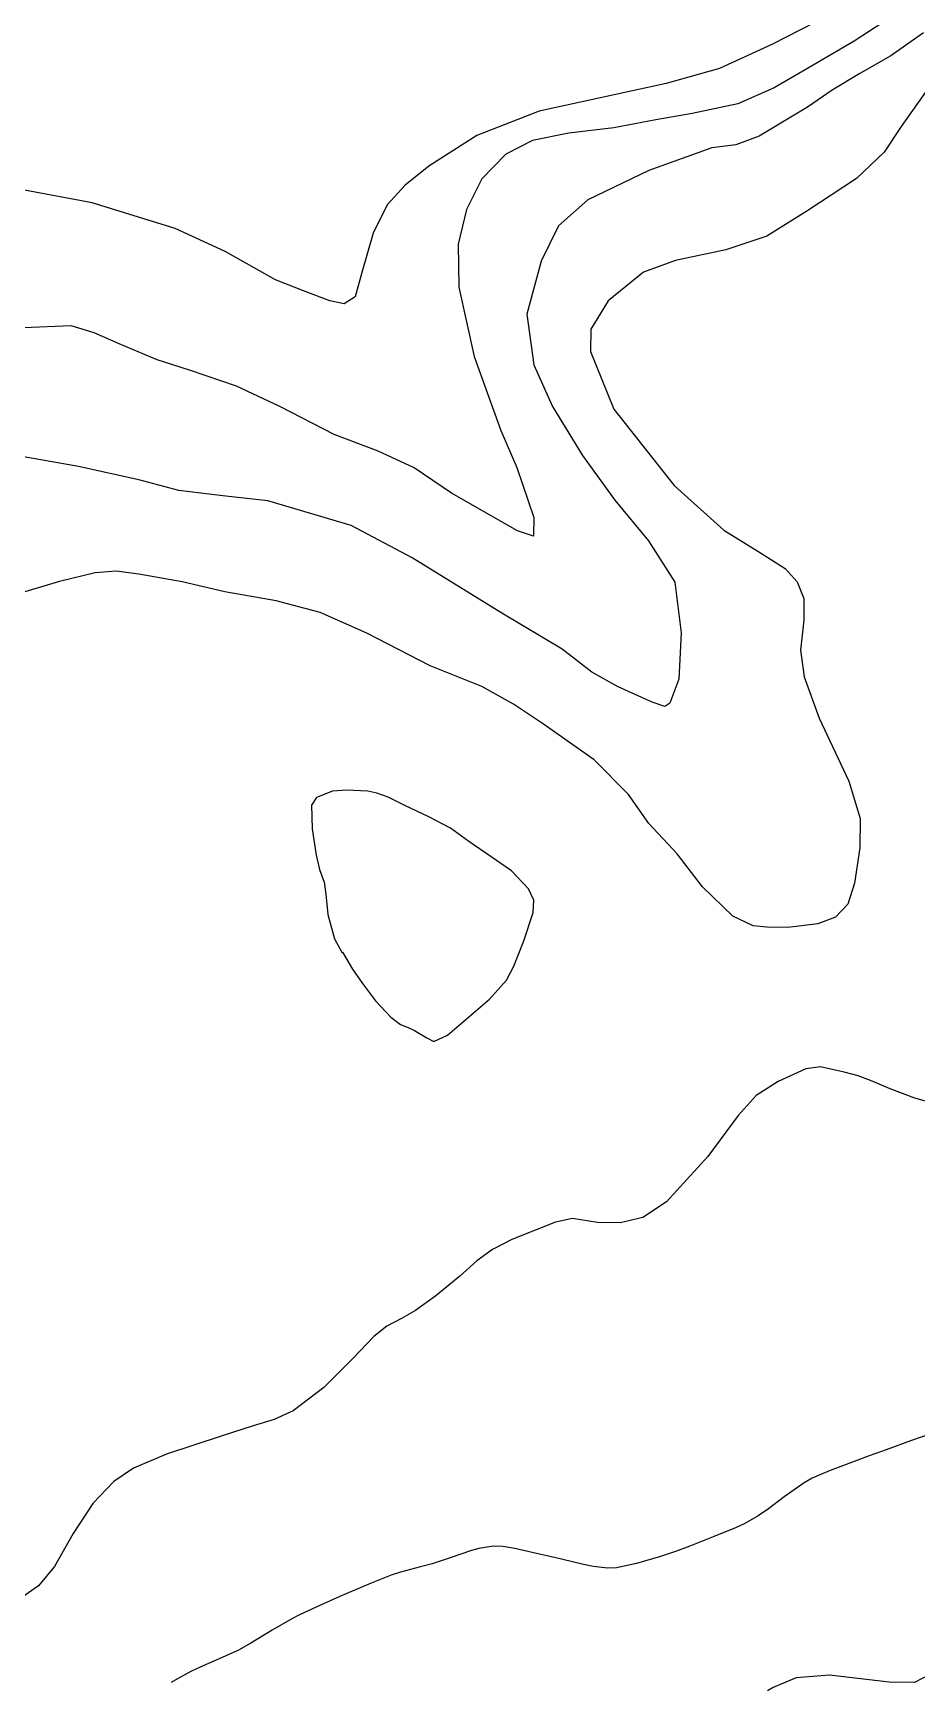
# Model space of a CAD drawing. Extents: x -717077 to -715000, y -984627 to -984000.
# Drawn here: x -716014 to -715854.8, y -984478.5 to -984180 of the extents above; entities that cross this region are included whole.
import ezdxf

# ---------------------------------------------------------------- set-up
doc = ezdxf.new("R2010")
doc.units = 0
doc.layers.add('contour_lines', color=1, linetype='CONTINUOUS')

msp = doc.modelspace()

# ---------------------------------------------------------------- linework, layer by layer
at = {"layer": 'contour_lines', "color": 1}
for p, q in [((-715870.834, -984176.876, 274), (-715880.832, -984181.975, 274)), ((-715860.95, -984178.023, 275), (-715866.084, -984181.425, 275)), ((-715853.61, -984179.882, 276), (-715859.523, -984184.03, 276)), ((-715880.832, -984181.975, 274), (-715890.371, -984186.32, 274)), ((-715866.084, -984181.425, 275), (-715874.206, -984186.142, 275)), ((-715890.371, -984186.32, 274), (-715899.954, -984189.023, 274)), ((-715874.206, -984186.142, 275), (-715880.541, -984189.785, 275)), ((-715859.523, -984184.03, 276), (-715865.062, -984187.204, 276)), ((-715899.954, -984189.023, 274), (-715922.869, -984193.995, 274)), ((-715865.062, -984187.204, 276), (-715870.048, -984190.239, 276)), ((-715880.541, -984189.785, 275), (-715887.062, -984192.684, 275)), ((-715870.048, -984190.239, 276), (-715874.498, -984193.318, 276)), ((-715852.816, -984190.013, 277), (-715857.664, -984196.776, 277)), ((-715922.869, -984193.995, 274), (-715934.063, -984198.404, 274)), ((-715895.296, -984194.45, 275), (-715901.809, -984195.55, 275)), ((-715887.062, -984192.684, 275), (-715895.296, -984194.45, 275)), ((-715874.498, -984193.318, 276), (-715883.213, -984198.503, 276)), ((-715934.063, -984198.404, 274), (-715942.712, -984203.895, 274)), ((-715917.486, -984197.992, 275), (-715924.024, -984199.309, 275)), ((-715909.418, -984197.026, 275), (-715917.486, -984197.992, 275)), ((-715901.809, -984195.55, 275), (-715909.418, -984197.026, 275)), ((-715857.664, -984196.776, 277), (-715860.719, -984201.377, 277)), ((-715924.024, -984199.309, 275), (-715928.847, -984201.74, 275)), ((-715891.754, -984200.643, 276), (-715903.095, -984204.677, 276)), ((-715887.422, -984200.05, 276), (-715891.754, -984200.643, 276)), ((-715883.213, -984198.503, 276), (-715887.422, -984200.05, 276)), ((-715860.719, -984201.377, 277), (-715865.711, -984206.171, 277)), ((-715942.712, -984203.895, 274), (-715946.961, -984207.372, 274)), ((-715928.847, -984201.74, 275), (-715933.163, -984206.216, 275)), ((-715946.961, -984207.372, 274), (-715950.208, -984210.884, 274)), ((-715933.163, -984206.216, 275), (-715935.941, -984211.746, 275)), ((-715903.095, -984204.677, 276), (-715914.083, -984209.972, 276)), ((-715865.711, -984206.171, 277), (-715874.625, -984212.038, 277)), ((-716003.377, -984210.509, 274), (-716015.564, -984208.26, 274)), ((-715914.083, -984209.972, 276), (-715919.372, -984214.641, 276)), ((-715988.389, -984215.171, 274), (-716003.377, -984210.509, 274)), ((-715950.208, -984210.884, 274), (-715952.755, -984216.005, 274)), ((-715935.941, -984211.746, 275), (-715937.45, -984217.956, 275)), ((-715874.625, -984212.038, 277), (-715881.87, -984216.515, 277)), ((-715979.39, -984219.298, 274), (-715988.389, -984215.171, 274)), ((-715952.755, -984216.005, 274), (-715954.793, -984223.066, 274)), ((-715919.372, -984214.641, 276), (-715922.465, -984221.053, 276)), ((-715970.362, -984224.402, 274), (-715979.39, -984219.298, 274)), ((-715937.45, -984217.956, 275), (-715937.335, -984225.723, 275)), ((-715889.23, -984219.015, 277), (-715898.283, -984220.887, 277)), ((-715881.87, -984216.515, 277), (-715889.23, -984219.015, 277)), ((-715922.465, -984221.053, 276), (-715925.073, -984230.575, 276)), ((-715898.283, -984220.887, 277), (-715904.079, -984222.989, 277)), ((-715965.265, -984226.376, 274), (-715970.362, -984224.402, 274)), ((-715954.793, -984223.066, 274), (-715956.007, -984227.479, 274)), ((-715904.079, -984222.989, 277), (-715910.43, -984228.202, 277)), ((-715960.553, -984228.198, 274), (-715965.265, -984226.376, 274)), ((-715958, -984228.736, 274), (-715960.553, -984228.198, 274)), ((-715956.007, -984227.479, 274), (-715958, -984228.736, 274)), ((-715937.335, -984225.723, 275), (-715934.579, -984238.207, 275)), ((-715910.43, -984228.202, 277), (-715913.556, -984233.251, 277)), ((-715925.073, -984230.575, 276), (-715923.783, -984239.718, 276)), ((-716007.147, -984232.68, 275), (-716015.707, -984233.063, 275)), ((-716003.017, -984233.916, 275), (-716007.147, -984232.68, 275)), ((-715998.489, -984235.897, 275), (-716003.017, -984233.916, 275)), ((-715913.556, -984233.251, 277), (-715913.601, -984237.268, 277)), ((-715991.623, -984238.78, 275), (-715998.489, -984235.897, 275)), ((-715913.601, -984237.268, 277), (-715909.371, -984247.678, 277)), ((-715985.812, -984240.64, 275), (-715991.623, -984238.78, 275)), ((-715934.579, -984238.207, 275), (-715929.736, -984251.54, 275)), ((-715923.783, -984239.718, 276), (-715920.474, -984247.202, 276)), ((-715977.334, -984243.537, 275), (-715985.812, -984240.64, 275)), ((-715969.568, -984247.215, 275), (-715977.334, -984243.537, 275)), ((-715959.771, -984252.236, 275), (-715969.568, -984247.215, 275)), ((-715920.474, -984247.202, 276), (-715915.058, -984256.015, 276)), ((-715909.371, -984247.678, 277), (-715898.543, -984261.407, 277)), ((-715929.736, -984251.54, 275), (-715926.897, -984258.185, 275)), ((-715951.861, -984255.254, 275), (-715959.771, -984252.236, 275)), ((-716005.832, -984257.988, 276), (-716018.05, -984255.823, 276)), ((-715994.971, -984260.421, 276), (-716005.832, -984257.988, 276)), ((-715945.384, -984258.253, 275), (-715951.861, -984255.254, 275)), ((-715915.058, -984256.015, 276), (-715909.238, -984264.047, 276)), ((-715987.764, -984262.307, 276), (-715994.971, -984260.421, 276)), ((-715938.616, -984262.794, 275), (-715945.384, -984258.253, 275)), ((-715926.897, -984258.185, 275), (-715923.804, -984267.197, 275)), ((-715979.849, -984263.272, 276), (-715987.764, -984262.307, 276)), ((-715971.733, -984264.214, 276), (-715979.849, -984263.272, 276)), ((-715926.758, -984269.567, 275), (-715938.616, -984262.794, 275)), ((-715909.238, -984264.047, 276), (-715903.165, -984271.378, 276)), ((-715898.543, -984261.407, 277), (-715889.608, -984269.495, 277)), ((-715956.704, -984268.621, 276), (-715971.733, -984264.214, 276)), ((-715945.734, -984274.481, 276), (-715956.704, -984268.621, 276)), ((-715923.843, -984270.577, 275), (-715926.758, -984269.567, 275)), ((-715923.804, -984267.197, 275), (-715923.843, -984270.577, 275)), ((-715889.608, -984269.495, 277), (-715883.443, -984273.276, 277)), ((-715903.165, -984271.378, 276), (-715898.426, -984278.861, 276)), ((-715929.598, -984284.443, 276), (-715945.734, -984274.481, 276)), ((-715883.443, -984273.276, 277), (-715878.563, -984276.397, 277)), ((-716009.25, -984278.741, 277), (-716015.475, -984280.554, 277)), ((-716002.846, -984277.133, 277), (-716009.25, -984278.741, 277)), ((-715999.022, -984276.844, 277), (-716002.846, -984277.133, 277)), ((-715994.977, -984277.385, 277), (-715999.022, -984276.844, 277)), ((-715987.144, -984278.775, 277), (-715994.977, -984277.385, 277)), ((-715979.491, -984280.592, 277), (-715987.144, -984278.775, 277)), ((-715898.426, -984278.861, 276), (-715897.284, -984287.953, 276)), ((-715878.563, -984276.397, 277), (-715876.356, -984278.796, 277)), ((-715876.356, -984278.796, 277), (-715875.174, -984281.761, 277)), ((-715970.209, -984282.189, 277), (-715979.491, -984280.592, 277)), ((-715875.174, -984281.761, 277), (-715875.183, -984285.712, 277)), ((-715962.283, -984284.291, 277), (-715970.209, -984282.189, 277)), ((-715953.9, -984288.007, 277), (-715962.283, -984284.291, 277)), ((-715918.685, -984290.879, 276), (-715929.598, -984284.443, 276)), ((-715942.509, -984293.89, 277), (-715953.9, -984288.007, 277)), ((-715897.284, -984287.953, 276), (-715897.718, -984296.321, 276)), ((-715875.183, -984285.712, 277), (-715875.752, -984291.103, 277)), ((-715913.355, -984295.046, 276), (-715918.685, -984290.879, 276)), ((-715933.201, -984297.643, 277), (-715942.509, -984293.89, 277)), ((-715875.752, -984291.103, 277), (-715875.144, -984295.914, 277)), ((-715908.608, -984297.667, 276), (-715913.355, -984295.046, 276)), ((-715897.718, -984296.321, 276), (-715899.3, -984300.622, 276)), ((-715875.144, -984295.914, 277), (-715872.432, -984303.32, 277)), ((-715927.496, -984300.798, 277), (-715933.201, -984297.643, 277)), ((-715902.522, -984300.471, 276), (-715908.608, -984297.667, 276)), ((-715922.058, -984304.422, 277), (-715927.496, -984300.798, 277)), ((-715900.204, -984301.206, 276), (-715902.522, -984300.471, 276)), ((-715899.3, -984300.622, 276), (-715900.204, -984301.206, 276)), ((-715912.951, -984310.864, 277), (-715922.058, -984304.422, 277)), ((-715872.432, -984303.32, 277), (-715867.074, -984314.668, 277)), ((-715906.764, -984317.089, 277), (-715912.951, -984310.864, 277)), ((-715867.074, -984314.668, 277), (-715865.022, -984321.429, 277)), ((-715962.96, -984317.642, 278), (-715963.842, -984319.012, 278)), ((-715960.087, -984316.507, 278), (-715962.96, -984317.642, 278)), ((-715957.547, -984316.296, 278), (-715960.087, -984316.507, 278)), ((-715953.729, -984316.476, 278), (-715957.547, -984316.296, 278)), ((-715952.101, -984316.824, 278), (-715953.729, -984316.476, 278)), ((-715950.062, -984317.569, 278), (-715952.101, -984316.824, 278)), ((-715947.061, -984319.072, 278), (-715950.062, -984317.569, 278)), ((-715903.087, -984322.317, 277), (-715906.764, -984317.089, 277)), ((-715963.842, -984319.012, 278), (-715963.739, -984323.243, 278)), ((-715942.72, -984321.102, 278), (-715947.061, -984319.072, 278)), ((-715963.739, -984323.243, 278), (-715963.01, -984328.033, 278)), ((-715938.837, -984323.149, 278), (-715942.72, -984321.102, 278)), ((-715935.507, -984325.518, 278), (-715938.837, -984323.149, 278)), ((-715898.008, -984327.752, 277), (-715903.087, -984322.317, 277)), ((-715865.022, -984321.429, 277), (-715865.119, -984326.669, 277)), ((-715931.488, -984328.314, 278), (-715935.507, -984325.518, 278)), ((-715865.119, -984326.669, 277), (-715866.063, -984333.06, 277)), ((-715963.01, -984328.033, 278), (-715962.408, -984330.59, 278)), ((-715927.834, -984330.805, 278), (-715931.488, -984328.314, 278)), ((-715893.414, -984333.721, 277), (-715898.008, -984327.752, 277)), ((-715962.408, -984330.59, 278), (-715961.585, -984332.87, 278)), ((-715924.758, -984334.043, 278), (-715927.834, -984330.805, 278)), ((-715961.585, -984332.87, 278), (-715961.252, -984335.028, 278)), ((-715961.252, -984335.028, 278), (-715960.882, -984338.676, 278)), ((-715923.779, -984336.094, 278), (-715924.758, -984334.043, 278)), ((-715887.984, -984339.005, 277), (-715893.414, -984333.721, 277)), ((-715866.063, -984333.06, 277), (-715867.27, -984336.844, 277)), ((-715960.882, -984338.676, 278), (-715959.737, -984343.057, 278)), ((-715925.583, -984343.451, 278), (-715923.938, -984338.351, 278)), ((-715923.938, -984338.351, 278), (-715923.779, -984336.094, 278)), ((-715867.27, -984336.844, 277), (-715869.464, -984339.169, 277)), ((-715884.289, -984340.732, 277), (-715887.984, -984339.005, 277)), ((-715881.821, -984340.986, 277), (-715884.289, -984340.732, 277)), ((-715878.088, -984341.043, 277), (-715881.821, -984340.986, 277)), ((-715872.638, -984340.348, 277), (-715878.088, -984341.043, 277)), ((-715869.464, -984339.169, 277), (-715872.638, -984340.348, 277)), ((-715959.737, -984343.057, 278), (-715958.318, -984345.581, 278)), ((-715927.419, -984347.968, 278), (-715925.583, -984343.451, 278)), ((-715958.29, -984345.456, 278), (-715956.462, -984348.518, 278)), ((-715956.462, -984348.518, 278), (-715954.669, -984351.106, 278)), ((-715931.773, -984353.92, 278), (-715928.717, -984350.49, 278)), ((-715928.717, -984350.49, 278), (-715927.419, -984347.968, 278)), ((-715954.669, -984351.106, 278), (-715952.34, -984354.242, 278)), ((-715952.34, -984354.242, 278), (-715949.572, -984357.19, 278)), ((-715939.372, -984360.448, 278), (-715931.773, -984353.92, 278)), ((-715949.572, -984357.19, 278), (-715947.801, -984358.528, 278)), ((-715947.801, -984358.528, 278), (-715946.466, -984359.04, 278)), ((-715946.466, -984359.04, 278), (-715945.305, -984359.598, 278)), ((-715945.305, -984359.598, 278), (-715943.066, -984360.924, 278)), ((-715943.066, -984360.924, 278), (-715941.846, -984361.566, 278)), ((-715941.846, -984361.566, 278), (-715939.372, -984360.448, 278)), ((-715874.818, -984366.474, 278), (-715879.789, -984368.768, 278)), ((-715872.15, -984366.133, 278), (-715874.818, -984366.474, 278)), ((-715867.89, -984367.09, 278), (-715872.15, -984366.133, 278)), ((-715865.39, -984367.775, 278), (-715867.89, -984367.09, 278)), ((-715863.148, -984368.582, 278), (-715865.39, -984367.775, 278)), ((-715859.643, -984370.108, 278), (-715863.148, -984368.582, 278)), ((-715883.753, -984371.28, 278), (-715887.001, -984374.903, 278)), ((-715879.789, -984368.768, 278), (-715883.753, -984371.28, 278)), ((-715855.199, -984371.771, 278), (-715859.643, -984370.108, 278)), ((-715847.81, -984373.827, 278), (-715855.199, -984371.771, 278)), ((-715887.001, -984374.903, 278), (-715892.47, -984382.262, 278)), ((-715892.47, -984382.262, 278), (-715899.916, -984390.417, 278)), ((-715899.916, -984390.417, 278), (-715904.163, -984393.254, 278)), ((-715919.924, -984394.077, 278), (-715927.798, -984397.192, 278)), ((-715916.84, -984393.464, 278), (-715919.924, -984394.077, 278)), ((-715912.35, -984394.146, 278), (-715916.84, -984393.464, 278)), ((-715908.277, -984394.195, 278), (-715912.35, -984394.146, 278)), ((-715904.163, -984393.254, 278), (-715908.277, -984394.195, 278)), ((-715927.798, -984397.192, 278), (-715931.232, -984399.03, 278)), ((-715934.062, -984401.075, 278), (-715937.165, -984403.823, 278)), ((-715931.232, -984399.03, 278), (-715934.062, -984401.075, 278)), ((-715937.165, -984403.823, 278), (-715941.488, -984407.354, 278)), ((-715941.488, -984407.354, 278), (-715945.115, -984409.988, 278)), ((-715945.115, -984409.988, 278), (-715947.638, -984411.424, 278)), ((-715950.256, -984412.801, 278), (-715952.609, -984414.673, 278)), ((-715947.638, -984411.424, 278), (-715950.256, -984412.801, 278)), ((-715952.609, -984414.673, 278), (-715956.372, -984418.616, 278)), ((-715956.372, -984418.616, 278), (-715961.644, -984423.89, 278)), ((-715961.644, -984423.89, 278), (-715967.183, -984428.052, 278)), ((-715967.183, -984428.052, 278), (-715970.561, -984429.609, 278)), ((-715974.361, -984430.787, 278), (-715980.118, -984432.643, 278)), ((-715970.561, -984429.609, 278), (-715974.361, -984430.787, 278)), ((-715980.118, -984432.643, 278), (-715989.961, -984435.903, 278)), ((-715855.815, -984433.446, 279), (-715860.326, -984435.076, 279)), ((-715851.126, -984431.795, 279), (-715855.815, -984433.446, 279)), ((-715989.961, -984435.903, 278), (-715995.891, -984438.405, 278)), ((-715865.624, -984437.004, 279), (-715868.532, -984438.075, 279)), ((-715863.4, -984436.19, 279), (-715865.624, -984437.004, 279)), ((-715860.326, -984435.076, 279), (-715863.4, -984436.19, 279)), ((-715995.891, -984438.405, 278), (-715999.479, -984440.823, 278)), ((-715873.66, -984440.189, 279), (-715875.131, -984441.042, 279)), ((-715870.462, -984438.82, 279), (-715873.66, -984440.189, 279)), ((-715868.532, -984438.075, 279), (-715870.462, -984438.82, 279)), ((-715999.479, -984440.823, 278), (-716003.246, -984444.742, 278)), ((-715875.131, -984441.042, 279), (-715878.702, -984443.578, 279)), ((-716003.246, -984444.742, 278), (-716006.787, -984450.141, 278)), ((-715881.545, -984445.72, 279), (-715883.415, -984446.989, 279)), ((-715878.702, -984443.578, 279), (-715881.545, -984445.72, 279)), ((-715887.506, -984449.163, 279), (-715891.481, -984450.782, 279)), ((-715885.806, -984448.375, 279), (-715887.506, -984449.163, 279)), ((-715883.415, -984446.989, 279), (-715885.806, -984448.375, 279)), ((-716006.787, -984450.141, 278), (-716010.12, -984456.106, 278)), ((-715891.481, -984450.782, 279), (-715895.699, -984452.423, 279)), ((-715938.858, -984454.559, 279), (-715942.135, -984455.625, 279)), ((-715935.039, -984453.26, 279), (-715938.858, -984454.559, 279)), ((-715933.74, -984452.883, 279), (-715935.039, -984453.26, 279)), ((-715931.063, -984452.448, 279), (-715933.74, -984452.883, 279)), ((-715929.383, -984452.484, 279), (-715931.063, -984452.448, 279)), ((-715927.246, -984452.882, 279), (-715929.383, -984452.484, 279)), ((-715924.101, -984453.599, 279), (-715927.246, -984452.882, 279)), ((-715919.818, -984454.573, 279), (-715924.101, -984453.599, 279)), ((-715917.055, -984455.209, 279), (-715919.818, -984454.573, 279)), ((-715914.866, -984455.726, 279), (-715917.055, -984455.209, 279)), ((-715901.005, -984454.298, 279), (-715905.326, -984455.594, 279)), ((-715898.318, -984453.392, 279), (-715901.005, -984454.298, 279)), ((-715895.699, -984452.423, 279), (-715898.318, -984453.392, 279)), ((-716010.12, -984456.106, 278), (-716013.042, -984459.612, 278)), ((-715949.533, -984457.7, 279), (-715953.099, -984459.135, 279)), ((-715947.81, -984457.136, 279), (-715949.533, -984457.7, 279)), ((-715944.209, -984456.182, 279), (-715947.81, -984457.136, 279)), ((-715942.135, -984455.625, 279), (-715944.209, -984456.182, 279)), ((-715913.046, -984456.1, 279), (-715914.866, -984455.726, 279)), ((-715910.549, -984456.416, 279), (-715913.046, -984456.1, 279)), ((-715908.895, -984456.366, 279), (-715910.549, -984456.416, 279)), ((-715905.326, -984455.594, 279), (-715908.895, -984456.366, 279)), ((-716013.042, -984459.612, 278), (-716017.208, -984462.511, 278)), ((-715957.054, -984460.789, 279), (-715958.741, -984461.52, 279)), ((-715953.099, -984459.135, 279), (-715957.054, -984460.789, 279)), ((-715962.252, -984463.056, 279), (-715966.014, -984464.833, 279)), ((-715958.741, -984461.52, 279), (-715962.252, -984463.056, 279)), ((-715967.391, -984465.553, 279), (-715970.931, -984467.602, 279)), ((-715966.014, -984464.833, 279), (-715967.391, -984465.553, 279)), ((-715974.802, -984469.916, 279), (-715976.986, -984471.159, 279)), ((-715970.931, -984467.602, 279), (-715974.802, -984469.916, 279)), ((-715979.93, -984472.529, 279), (-715983.88, -984474.219, 279)), ((-715976.986, -984471.159, 279), (-715979.93, -984472.529, 279)), ((-715987.588, -984476.105, 279), (-715989.128, -984477.001, 279)), ((-715985.474, -984474.947, 279), (-715987.588, -984476.105, 279)), ((-715983.88, -984474.219, 279), (-715985.474, -984474.947, 279)), ((-715870.561, -984475.689, 280), (-715876.562, -984476.163, 280)), ((-715859.797, -984476.946, 280), (-715870.561, -984475.689, 280)), ((-715852.505, -984475.585, 280), (-715855.274, -984476.973, 280)), ((-715880.686, -984477.886, 280), (-715881.693, -984478.506, 280)), ((-715876.562, -984476.163, 280), (-715880.686, -984477.886, 280)), ((-715855.274, -984476.973, 280), (-715859.797, -984476.946, 280))]:
    msp.add_line(p, q, dxfattribs=at)

doc.saveas('drawing.dxf')
